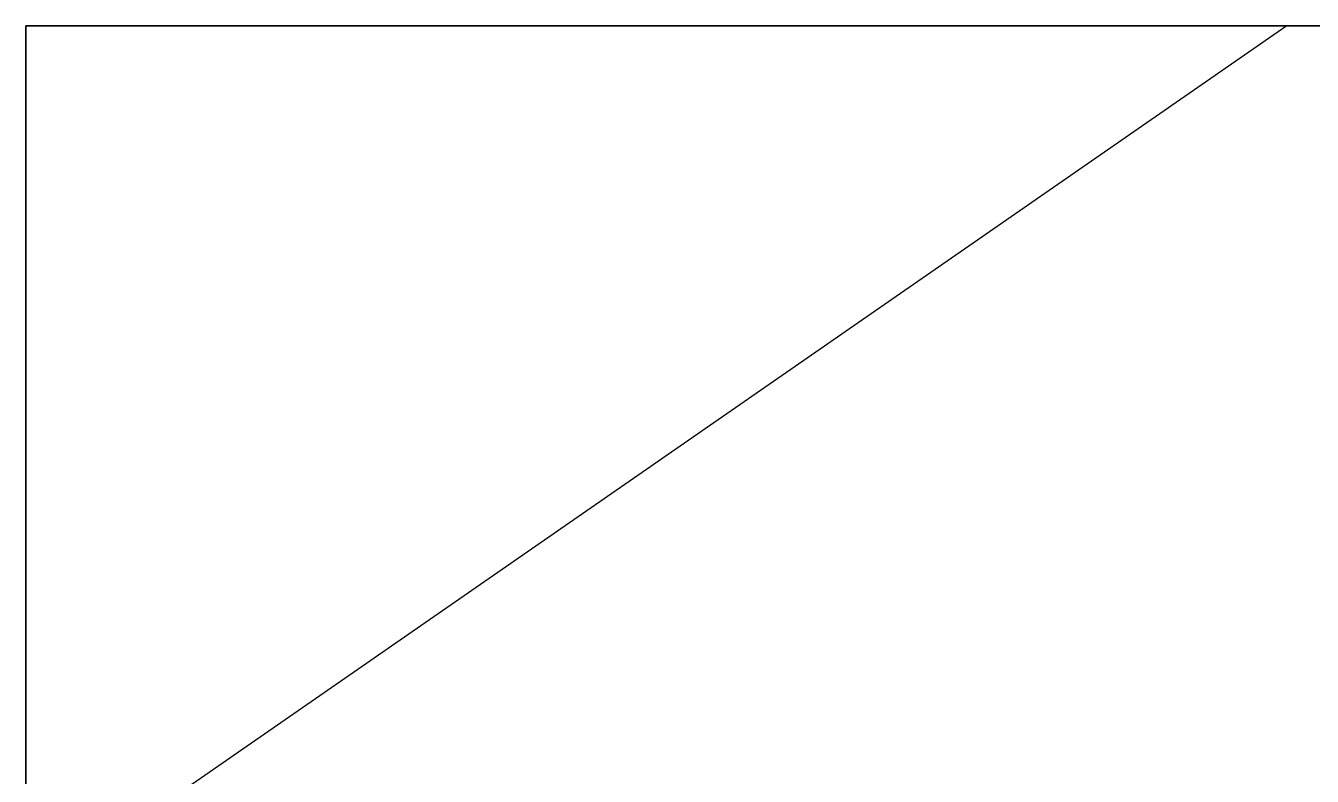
# Model space of a CAD drawing. Header units: inches. Extents: x 0 to 580, y 0 to 420.
# Drawn here: x 162 to 228.3, y 244.3 to 283 of the extents above; entities that cross this region are included whole.
import ezdxf

# ---------------------------------------------------------------- set-up
doc = ezdxf.new("R2010")
doc.units = ezdxf.units.IN
doc.header["$MEASUREMENT"] = 0

msp = doc.modelspace()

# ---------------------------------------------------------------- linework, layer by layer
for p, q in [((162, 220), (162, 283)), ((162, 283), (280, 283)), ((227, 283), (162, 238)), ((227, 283), (162, 283)), ((162, 283), (227, 283)), ((244, 283), (227, 283))]:
    msp.add_line(p, q)
at = {"color": 177, "true_color": 0x293189}
for q in [(227, 283), (162, 238)]:
    msp.add_line((162, 283), q, dxfattribs=at)

doc.saveas('drawing.dxf')
